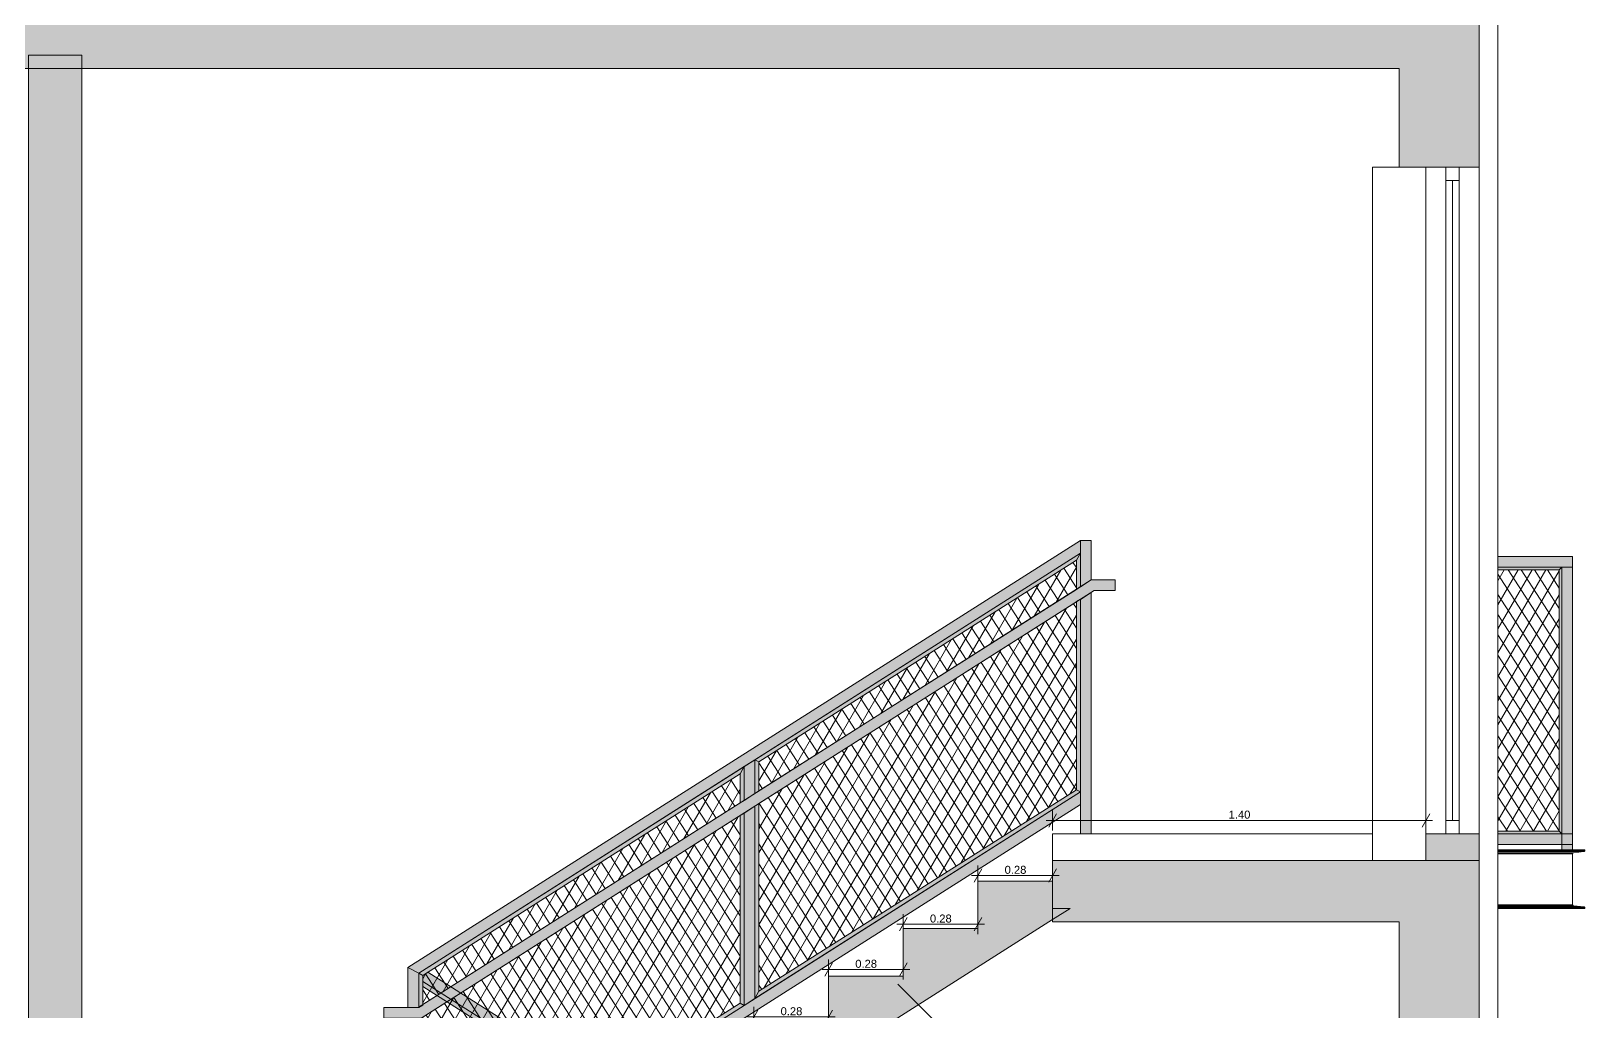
# Model space of a CAD drawing. Header units: millimetres. Extents: x 476244520 to 476657119, y 4620824743 to 4621446928.
# Drawn here: x 476570378 to 476576204, y 4621132701 to 4621136380 of the extents above; entities that cross this region are included whole.
import ezdxf

# ---------------------------------------------------------------- set-up
doc = ezdxf.new("R2010")
doc.units = ezdxf.units.MM
doc.header["$MEASUREMENT"] = 0
for name, color, linetype, lineweight in [('2D Drafting - General_Pen_No__250_Pen_No__7', 7, 'Continuous', 0), ('2D Drafting - General_Pen_No__250_Pen_No__7_Pen_No__250', 7, 'Continuous', 0), ('2D Drafting - General_Pen_No__250_Pen_No__7_Pen_No__7', 7, 'Continuous', 0), ('gegmebi_Pen_No__7_Pen_No__250', 7, 'Continuous', 0), ('gegmebi_Pen_No__7_Pen_No__7', 7, 'Continuous', 0), ('gegmebi_Pen_No__7_Pen_No__7_Pen_No__5', 5, 'Continuous', 0), ('kar-panjara_Pen_No__7_Pen_No__250', 7, 'Continuous', 0), ('New_2D Drafting - General_Pen_No__1', 1, 'Continuous', 0), ('New_2D Drafting - General_Pen_No__250_Pen_No__250', 7, 'Continuous', 0), ('New_2D Drafting - General_Pen_No__30_Pen_No__9_Pen_No__9_Pen_No__255', 255, 'Continuous', 0), ('New_2D Drafting - General_Pen_No__30_Pen_No__9_Pen_No__9_Pen_No__7', 7, 'Continuous', 0), ('New_2D Drafting - General_Pen_No__4', 7, 'Continuous', 0), ('New_2D Drafting - General_Pen_No__7', 7, 'Continuous', 0), ('New_Doors_Pen_No__7_Pen_No__7_Pen_No__5', 5, 'Continuous', 0), ('New_reg_nak_Pen_No__7', 7, 'Continuous', 0), ('Structural - Bearing_Pen_No__7', 7, 'Continuous', 0), ('zoma_Pen_No__142', 142, 'Continuous', 0)]:
    doc.layers.add(name, color=color, linetype=linetype, lineweight=lineweight)
doc.layers.add('zoma', color=7, linetype='Continuous')
doc.styles.add('GENERATED_STYLE_2', font='arial.ttf')
doc.dimstyles.new('GENERATED_STYLE__15', dxfattribs={"dimtxt": 30.000001, "dimasz": 38, "dimexe": 0.18, "dimexo": 3, "dimgap": 0.09, "dimtad": 1, "dimtih": 1, "dimtoh": 1, "dimlfac": 0.001, "dimzin": 0, "dimdsep": 46, "dimtxsty": 'GENERATED_STYLE_2', "dimblk": 'ARROWHEAD_2', "dimblk1": 'ARROWHEAD_2', "dimblk2": 'ARROWHEAD_2', "dimcen": 0.09, "dimclrd": 142, "dimclre": 142, "dimclrt": 142, "dimadec": 0, "dimazin": 0, "dimtfac": 1, "dimtdec": 4, "dimtmove": 0, "dimatfit": 3, "dimfxl": 1, "dimtolj": 1, "dimtzin": 0, "dimarcsym": 0})
pattern_1 = [(60, (476844527.15, 4621385791.044), (-38.971143, 22.5), []), (122.833095, (476844527.15, 4621385791.044), (36.8060797, 18.75), [])]

# ---------------------------------------------------------------- blocks, each defined once
blk = doc.blocks.new('*D682', base_point=(476844527.1, 4621385791))
at = {"layer": 'zoma_Pen_No__142', "color": 142, "linetype": 'Continuous', "lineweight": 0, "transparency": 16777216}
for p, q in [((476573064.1, 4621132682.6), (476573088.5, 4621132682.6)), ((476573103, 4621132707.6), (476573074.1, 4621132657.6)), ((476573088.5, 4621132645.1), (476573088.5, 4621132720.1)), ((476573088.5, 4621132682.6), (476573368.5, 4621132682.6)), ((476573354.1, 4621132657.6), (476573383, 4621132707.6)), ((476573368.5, 4621132645.1), (476573368.5, 4621132720.1)), ((476573368.5, 4621132682.6), (476573393, 4621132682.6))]:
    blk.add_line(p, q, dxfattribs=at)
at = {"layer": 'zoma_Pen_No__142', "color": 142, "lineweight": 0, "transparency": 16777216, "insert": (476573188.6, 4621132688.6), "char_height": 30, "attachment_point": 7, "style": 'GENERATED_STYLE_2'}
blk.add_mtext('\\A1;{\\pql;\\fArial CYR|b0|i0|c204|p34;0.28}', dxfattribs=at)
blk = doc.blocks.new('ARROWHEAD_2')
at = {"color": 0, "linetype": 'Continuous', "lineweight": 0}
for p, q in [((0, 0), (-1, 0)), ((-0.38, -0.66), (0.38, 0.66))]:
    blk.add_line(p, q, dxfattribs=at)
blk = doc.blocks.new('*D683', base_point=(476844527.1, 4621385791))
at = {"layer": 'zoma_Pen_No__142', "color": 142, "linetype": 'Continuous', "lineweight": 0, "transparency": 16777216}
for p, q in [((476573344.1, 4621132860.6), (476573368.5, 4621132860.6)), ((476573383, 4621132885.6), (476573354.1, 4621132835.6)), ((476573368.5, 4621132823.1), (476573368.5, 4621132898.1)), ((476573368.5, 4621132860.6), (476573648.5, 4621132860.6)), ((476573634.1, 4621132835.6), (476573663, 4621132885.6)), ((476573648.5, 4621132823.1), (476573648.5, 4621132898.1)), ((476573648.5, 4621132860.6), (476573673, 4621132860.6))]:
    blk.add_line(p, q, dxfattribs=at)
at = {"layer": 'zoma_Pen_No__142', "color": 142, "lineweight": 0, "transparency": 16777216, "insert": (476573468.6, 4621132866.6), "char_height": 30, "attachment_point": 7, "style": 'GENERATED_STYLE_2'}
blk.add_mtext('\\A1;{\\pql;\\fArial CYR|b0|i0|c204|p34;0.28}', dxfattribs=at)
blk = doc.blocks.new('*D684', base_point=(476844527.1, 4621385791))
at = {"layer": 'zoma_Pen_No__142', "color": 142, "linetype": 'Continuous', "lineweight": 0, "transparency": 16777216}
for p, q in [((476573624.1, 4621133030.3), (476573648.5, 4621133030.3)), ((476573663, 4621133055.3), (476573634.1, 4621133005.3)), ((476573648.5, 4621132992.8), (476573648.5, 4621133067.8)), ((476573648.5, 4621133030.3), (476573928.5, 4621133030.3)), ((476573914.1, 4621133005.3), (476573943, 4621133055.3)), ((476573928.5, 4621132992.8), (476573928.5, 4621133067.8)), ((476573928.5, 4621133030.3), (476573953, 4621133030.3))]:
    blk.add_line(p, q, dxfattribs=at)
at = {"layer": 'zoma_Pen_No__142', "color": 142, "lineweight": 0, "transparency": 16777216, "insert": (476573748.6, 4621133036.3), "char_height": 30, "attachment_point": 7, "style": 'GENERATED_STYLE_2'}
blk.add_mtext('\\A1;{\\pql;\\fArial CYR|b0|i0|c204|p34;0.28}', dxfattribs=at)
blk = doc.blocks.new('*D685', base_point=(476844527.1, 4621385791))
at = {"layer": 'zoma_Pen_No__142', "color": 142, "linetype": 'Continuous', "lineweight": 0, "transparency": 16777216}
for p, q in [((476573904.1, 4621133213), (476573928.5, 4621133213)), ((476573943, 4621133238), (476573914.1, 4621133188)), ((476573928.5, 4621133175.5), (476573928.5, 4621133250.5)), ((476573928.5, 4621133213), (476574208.5, 4621133213)), ((476574194.1, 4621133188), (476574223, 4621133238)), ((476574208.5, 4621133175.5), (476574208.5, 4621133250.5)), ((476574208.5, 4621133213), (476574233, 4621133213))]:
    blk.add_line(p, q, dxfattribs=at)
at = {"layer": 'zoma_Pen_No__142', "color": 142, "lineweight": 0, "transparency": 16777216, "insert": (476574028.6, 4621133219), "char_height": 30, "attachment_point": 7, "style": 'GENERATED_STYLE_2'}
blk.add_mtext('\\A1;{\\pql;\\fArial CYR|b0|i0|c204|p34;0.28}', dxfattribs=at)
blk = doc.blocks.new('*D689', base_point=(476844527.1, 4621385791))
at = {"layer": 'zoma_Pen_No__142', "color": 142, "linetype": 'Continuous', "lineweight": 0, "transparency": 16777216}
for p, q in [((476574222.7, 4621133444.9), (476574193.9, 4621133394.9)), ((476574208.3, 4621133382.4), (476574208.3, 4621133457.4)), ((476575594, 4621133394.9), (476575622.9, 4621133444.9)), ((476575608.5, 4621133382.4), (476575608.5, 4621133457.4)), ((476574183.8, 4621133419.9), (476574208.3, 4621133419.9)), ((476574208.3, 4621133419.9), (476575608.5, 4621133419.9)), ((476575608.5, 4621133419.9), (476575632.9, 4621133419.9))]:
    blk.add_line(p, q, dxfattribs=at)
at = {"layer": 'zoma_Pen_No__142', "color": 142, "lineweight": 0, "transparency": 16777216, "insert": (476574868.5, 4621133425.9), "char_height": 30, "attachment_point": 7, "style": 'GENERATED_STYLE_2'}
blk.add_mtext('\\A1;{\\pql;\\fArial CYR|b0|i0|c204|p34;1.40}', dxfattribs=at)

msp = doc.modelspace()

# ---------------------------------------------------------------- hatches: boundary and pattern name
at = {"layer": '2D Drafting - General_Pen_No__250_Pen_No__7', "linetype": 'Continuous', "lineweight": 0}
for points in [[(476556908.7, 4621136509.106), (476558108.32, 4621136509.106), (476558108.321, 4621136969.485), (476558308.324, 4621136969.485), (476558308.324, 4621136469.917), (476575608.483, 4621136469.917), (476575608.483, 4621136969.485), (476575808.483, 4621136969.485), (476575808.483, 4621136469.917), (476575808.483, 4621136289.909), (476575808.32, 4621136289.909), (476575808.32, 4621135869.917), (476575508.32, 4621135869.917), (476575508.32, 4621136239.823), (476568858.737, 4621136239.823), (476568558.32, 4621136239.823), (476558408.32, 4621136239.823), (476558408.32, 4621135869.916), (476558108.321, 4621135869.916), (476558108.321, 4621136289.909), (476556908.7, 4621136289.909)], [(476574208.32, 4621133039.823), (476574208.32, 4621133269.917), (476575608.483, 4621133269.917), (476575608.483, 4621133369.947), (476575808.483, 4621133369.947), (476575808.483, 4621133269.917), (476575808.249, 4621133269.917), (476575808.249, 4621133089.909), (476575808.249, 4621132669.917), (476575508.249, 4621132669.917), (476575508.249, 4621133039.823)]]:
    msp.add_hatch(color=7, dxfattribs=at).paths.add_polyline_path(points)
at = {"layer": '2D Drafting - General_Pen_No__250_Pen_No__7_Pen_No__7', "linetype": 'Continuous', "lineweight": 0}
msp.add_hatch(color=7, dxfattribs=at).paths.add_polyline_path([(476570368.288, 4621136289.909), (476570368.288, 4621121119.777), (476570568.288, 4621121119.777), (476570568.288, 4621136289.909)])
at = {"layer": 'New_2D Drafting - General_Pen_No__1', "linetype": 'Continuous', "lineweight": 0}
for points in [[(476574312.527, 4621134469.915), (476571791.41, 4621132867.918), (476571831.893, 4621132846.25), (476574312.527, 4621134422.522)], [(476574353.013, 4621134321.488), (476574353.013, 4621134469.916), (476574312.527, 4621134469.915), (476574312.527, 4621134320.326), (476574312.527, 4621134295.762)], [(476574312.531, 4621134422.525), (476573092.365, 4621133647.272), (476573107.433, 4621133639.072), (476574297.546, 4621134395.378)], [(476574297.546, 4621134395.378), (476574297.549, 4621134286.245), (476574312.53, 4621134295.762), (476574312.531, 4621134422.525)], [(476571701.41, 4621132717.918), (476571701.41, 4621132677.471), (476571840.349, 4621132677.471), (476574364.856, 4621134281.621), (476574443.013, 4621134281.621), (476574443.013, 4621134321.488), (476574353.013, 4621134321.488), (476571829.419, 4621132717.918)], [(476574312.527, 4621133369.947), (476574353.013, 4621133369.95), (476574353.013, 4621134274.217), (476574312.527, 4621134248.37), (476574312.527, 4621133574.557), (476574312.527, 4621133481.858)], [(476574312.53, 4621134249.812), (476574297.53, 4621134241.241), (476574297.545, 4621133534.909), (476574312.526, 4621133526.657)], [(476573051.918, 4621133621.565), (476571831.893, 4621132846.251), (476571846.842, 4621132837.991), (476573036.951, 4621133594.294)], [(476573051.951, 4621133621.513), (476573036.951, 4621133594.294), (476573036.954, 4621133485.223), (476573051.953, 4621133494.755)], [(476573092.435, 4621133520.478), (476573092.433, 4621133647.237), (476573051.951, 4621133621.513), (476573051.953, 4621133494.755)], [(476573107.433, 4621133639.072), (476573092.433, 4621133647.237), (476573092.435, 4621133520.478), (476573107.435, 4621133530.009)], [(476574312.526, 4621133526.657), (476571831.893, 4621131950.385), (476571831.893, 4621131902.992), (476574312.526, 4621133479.264)], [(476573107.45, 4621132778.68), (476574297.545, 4621133534.909), (476574312.526, 4621133526.657), (476573092.451, 4621132751.382)], [(476573051.954, 4621133447.363), (476573036.954, 4621133437.831), (476573036.969, 4621132733.894), (476573051.969, 4621132725.659)], [(476573092.436, 4621133473.086), (476573051.954, 4621133447.363), (476573051.969, 4621132725.659), (476573092.451, 4621132751.382)], [(476573107.436, 4621133482.618), (476573092.436, 4621133473.086), (476573092.451, 4621132751.382), (476573107.45, 4621132778.68)], [(476571791.41, 4621132867.918), (476571791.41, 4621132717.918), (476571831.245, 4621132717.918), (476571831.895, 4621132718.29), (476571831.893, 4621132846.25)], [(476571846.842, 4621132837.991), (476571831.893, 4621132846.25), (476571831.896, 4621132718.29), (476571846.845, 4621132726.832)], [(476571846.843, 4621132814.994), (476574295.457, 4621131259.068), (476574312.527, 4621131269.915), (476574353, 4621131269.896), (476571866.038, 4621132850.189), (476571846.842, 4621132837.991)], [(476573052.014, 4621132049.269), (476573036.946, 4621132041.069), (476571846.843, 4621132797.368), (476571846.843, 4621132814.994)], [(476573036.969, 4621132733.894), (476571846.853, 4621131977.662), (476571831.893, 4621131950.385), (476573051.969, 4621132725.659)]]:
    msp.add_hatch(color=1, dxfattribs=at).paths.add_polyline_path(points)
h = msp.add_hatch(dxfattribs=at)
h.set_pattern_fill('BATT_INSULATION', color=1, style=0, pattern_type=2)
h.set_pattern_definition(pattern_1)
h.paths.add_polyline_path([(476574297.549, 4621134286.245), (476574297.546, 4621134395.378), (476573107.433, 4621133639.072), (476573107.435, 4621133530.009)])
h = msp.add_hatch(dxfattribs=at)
h.set_pattern_fill('BATT_INSULATION', color=1, style=0, pattern_type=2)
h.set_pattern_definition(pattern_1)
h.paths.add_polyline_path([(476573107.45, 4621132778.68), (476574297.545, 4621133534.909), (476574297.53, 4621134238.841), (476573107.436, 4621133482.618)])
h = msp.add_hatch(dxfattribs=at)
h.set_pattern_fill('BATT_INSULATION', color=1, style=0, pattern_type=2)
h.set_pattern_definition(pattern_1)
h.paths.add_polyline_path([(476573036.954, 4621133485.223), (476573036.951, 4621133594.294), (476571846.842, 4621132837.991), (476571846.844, 4621132728.991)])
h = msp.add_hatch(dxfattribs=at)
h.set_pattern_fill('BATT_INSULATION', color=1, style=0, pattern_type=2)
h.set_pattern_definition(pattern_1)
h.paths.add_polyline_path([(476573036.969, 4621132733.894), (476573036.954, 4621133437.831), (476571846.845, 4621132681.599), (476571846.853, 4621131977.662)])
at = {"layer": 'New_2D Drafting - General_Pen_No__250_Pen_No__250', "linetype": 'Continuous', "lineweight": 0}
msp.add_hatch(color=7, dxfattribs=at).paths.add_polyline_path([(476572248.249, 4621131945.918), (476571968.32, 4621131945.918), (476571968.535, 4621131624.291), (476573368.324, 4621132513.837), (476573613.93, 4621132669.917), (476574208.32, 4621133047.643), (476574274.83, 4621133089.909), (476574208.32, 4621133089.909), (476574208.249, 4621133089.909), (476574208.249, 4621133191.917), (476573928.249, 4621133191.917), (476573928.249, 4621133013.917), (476573648.249, 4621133013.917), (476573648.249, 4621132835.917), (476573585.466, 4621132835.917, -0.08199413), (476573561.033, 4621132835.917), (476573368.324, 4621132835.917), (476573368.324, 4621132669.917), (476573368.255, 4621132669.917), (476573368.249, 4621132657.917), (476573088.249, 4621132657.917), (476573088.249, 4621132479.918), (476572808.249, 4621132479.918), (476572808.249, 4621132301.918), (476572528.249, 4621132301.918), (476572528.249, 4621132123.918), (476572248.249, 4621132123.918)])
at = {"layer": 'New_2D Drafting - General_Pen_No__30_Pen_No__9_Pen_No__9_Pen_No__255', "linetype": 'Continuous', "lineweight": 0}
for points in [[(476576158.086, 4621134409.109), (476575878.42, 4621134409.109), (476575878.42, 4621134369.109), (476576158.086, 4621134369.109)], [(476576108.08, 4621134359.109), (476575878.42, 4621134359.109), (476575878.42, 4621134369.109), (476576118.08, 4621134369.109)], [(476576108.08, 4621133379.107), (476576118.08, 4621133369.107), (476576118.08, 4621134369.109), (476576108.08, 4621134359.109)], [(476576158.086, 4621133309.107), (476576118.08, 4621133309.107), (476576118.08, 4621134369.109), (476576158.086, 4621134369.109)], [(476576118.449, 4621133369.107), (476575878.42, 4621133369.107), (476575878.42, 4621133379.107), (476576108.449, 4621133379.107)], [(476576158.086, 4621133369.107), (476575878.42, 4621133369.107), (476575878.42, 4621133329.107), (476576158.086, 4621133329.107)]]:
    msp.add_hatch(color=255, dxfattribs=at).paths.add_polyline_path(points)
at = {"layer": 'New_2D Drafting - General_Pen_No__7', "linetype": 'Continuous', "lineweight": 0}
h = msp.add_hatch(dxfattribs=at)
h.set_pattern_fill('BATT_INSULATION', style=0, pattern_type=2)
h.set_pattern_definition(pattern_1)
h.paths.add_polyline_path([(476575878.42, 4621133379.107), (476576108.08, 4621133379.107), (476576108.08, 4621134359.109), (476575878.42, 4621134359.109)])

# ---------------------------------------------------------------- linework, layer by layer
at = {"layer": '2D Drafting - General_Pen_No__250_Pen_No__7', "color": 7, "linetype": 'Continuous', "lineweight": 0, "flags": 128}
for points in [[(476556908.7, 4621136509.106), (476558108.32, 4621136509.106), (476558108.321, 4621136969.485), (476558308.324, 4621136969.485), (476558308.324, 4621136469.917), (476575608.483, 4621136469.917), (476575608.483, 4621136969.485), (476575808.483, 4621136969.485), (476575808.483, 4621136469.917), (476575808.483, 4621136289.909), (476575808.32, 4621136289.909), (476575808.32, 4621135869.917), (476575508.32, 4621135869.917), (476575508.32, 4621136239.823), (476568858.737, 4621136239.823), (476568558.32, 4621136239.823), (476558408.32, 4621136239.823), (476558408.32, 4621135869.916), (476558108.321, 4621135869.916), (476558108.321, 4621136289.909), (476556908.7, 4621136289.909)], [(476574208.32, 4621133039.823), (476574208.32, 4621133269.917), (476575608.483, 4621133269.917), (476575608.483, 4621133369.947), (476575808.483, 4621133369.947), (476575808.483, 4621133269.917), (476575808.249, 4621133269.917), (476575808.249, 4621133089.909), (476575808.249, 4621132669.917), (476575508.249, 4621132669.917), (476575508.249, 4621133039.823)]]:
    msp.add_lwpolyline(points, close=True, dxfattribs=at)
at = {"layer": '2D Drafting - General_Pen_No__250_Pen_No__7_Pen_No__250', "color": 7, "linetype": 'Continuous', "lineweight": 0, "flags": 128}
msp.add_lwpolyline([(476570368.288, 4621136289.909), (476570368.288, 4621121119.777), (476570568.288, 4621121119.777), (476570568.288, 4621136289.909)], close=True, dxfattribs=at)
at = {"layer": 'gegmebi_Pen_No__7_Pen_No__250', "color": 7, "linetype": 'Continuous', "lineweight": 0, "flags": 128}
for points in [[(476575683.483, 4621135869.946), (476575733.483, 4621135869.946), (476575733.483, 4621133369.947), (476575683.483, 4621133369.947)], [(476575683.483, 4621135819.946), (476575733.483, 4621135819.946), (476575733.483, 4621135869.946), (476575683.483, 4621135869.946)], [(476575683.483, 4621133369.947), (476575733.483, 4621133369.947), (476575733.483, 4621133419.784), (476575683.483, 4621133419.784)], [(476574208.267, 4621133269.917), (476575408.32, 4621133269.917), (476575408.32, 4621133369.917), (476574208.267, 4621133369.917)]]:
    msp.add_lwpolyline(points, close=True, dxfattribs=at)
at = {"layer": 'gegmebi_Pen_No__7_Pen_No__7', "color": 7, "linetype": 'Continuous', "lineweight": 0}
msp.add_line((476575708.483, 4621135819.946), (476575708.483, 4621133419.784), dxfattribs=at)
at = {"layer": 'gegmebi_Pen_No__7_Pen_No__7_Pen_No__5', "color": 5, "linetype": 'Continuous', "lineweight": 0, "flags": 128}
msp.add_lwpolyline([(476573628.204, 4621132806.074), (476574461.052, 4621131973.226), (476573368.524, 4621130880.697)], dxfattribs=at)
at = {"layer": 'kar-panjara_Pen_No__7_Pen_No__250', "color": 7, "linetype": 'Continuous', "lineweight": 0, "flags": 128}
for points in [[(476575408.32, 4621135869.915), (476575408.32, 4621133269.917), (476575808.32, 4621133269.917), (476575808.32, 4621135869.915)], [(476575808.483, 4621135869.946), (476575608.483, 4621135869.946), (476575608.483, 4621133369.947), (476575808.483, 4621133369.947)]]:
    msp.add_lwpolyline(points, close=True, dxfattribs=at)
at = {"layer": 'New_2D Drafting - General_Pen_No__250_Pen_No__250', "color": 7, "linetype": 'Continuous', "lineweight": 0, "flags": 128}
msp.add_lwpolyline([(476573613.93, 4621132669.917), (476574208.32, 4621133047.643), (476574274.83, 4621133089.909), (476574208.32, 4621133089.909), (476574208.249, 4621133089.909), (476574208.249, 4621133191.917), (476573928.249, 4621133191.917), (476573928.249, 4621133013.917), (476573648.249, 4621133013.917), (476573648.249, 4621132835.917), (476573585.466, 4621132835.917, -0.08199413), (476573561.033, 4621132835.917), (476573368.324, 4621132835.917), (476573368.324, 4621132669.917)], format="xyb", dxfattribs=at)
at = {"layer": 'New_2D Drafting - General_Pen_No__30_Pen_No__9_Pen_No__9_Pen_No__7', "color": 7, "linetype": 'Continuous', "lineweight": 0, "flags": 128}
for points in [[(476576158.086, 4621134409.109), (476575878.42, 4621134409.109), (476575878.42, 4621134369.109), (476576158.086, 4621134369.109)], [(476576108.08, 4621134359.109), (476575878.42, 4621134359.109), (476575878.42, 4621134369.109), (476576118.08, 4621134369.109)], [(476576108.08, 4621133379.107), (476576118.08, 4621133369.107), (476576118.08, 4621134369.109), (476576108.08, 4621134359.109)], [(476576158.086, 4621133309.107), (476576118.08, 4621133309.107), (476576118.08, 4621134369.109), (476576158.086, 4621134369.109)], [(476576118.449, 4621133369.107), (476575878.42, 4621133369.107), (476575878.42, 4621133379.107), (476576108.449, 4621133379.107)], [(476576158.086, 4621133369.107), (476575878.42, 4621133369.107), (476575878.42, 4621133329.107), (476576158.086, 4621133329.107)]]:
    msp.add_lwpolyline(points, close=True, dxfattribs=at)
at = {"layer": 'New_2D Drafting - General_Pen_No__4', "color": 7, "linetype": 'Continuous', "lineweight": 0, "flags": 128}
for points in [[(476574312.527, 4621134469.915), (476571791.41, 4621132867.918), (476571831.893, 4621132846.25), (476574312.527, 4621134422.522)], [(476574353.013, 4621134321.488), (476574353.013, 4621134469.916), (476574312.527, 4621134469.915), (476574312.527, 4621134320.326), (476574312.527, 4621134295.762)], [(476574312.531, 4621134422.525), (476573092.365, 4621133647.272), (476573107.433, 4621133639.072), (476574297.546, 4621134395.378)], [(476574297.549, 4621134286.245), (476574297.546, 4621134395.378), (476573107.433, 4621133639.072), (476573107.435, 4621133530.009)], [(476574297.546, 4621134395.378), (476574297.549, 4621134286.245), (476574312.53, 4621134295.762), (476574312.531, 4621134422.525)], [(476571701.41, 4621132717.918), (476571701.41, 4621132677.471), (476571840.349, 4621132677.471), (476574364.856, 4621134281.621), (476574443.013, 4621134281.621), (476574443.013, 4621134321.488), (476574353.013, 4621134321.488), (476571829.419, 4621132717.918)], [(476575878.42, 4621133379.107), (476576108.08, 4621133379.107), (476576108.08, 4621134359.109), (476575878.42, 4621134359.109)], [(476574312.527, 4621133369.947), (476574353.013, 4621133369.95), (476574353.013, 4621134274.217), (476574312.527, 4621134248.37), (476574312.527, 4621133574.557), (476574312.527, 4621133481.858)], [(476573107.45, 4621132778.68), (476574297.545, 4621133534.909), (476574297.53, 4621134238.841), (476573107.436, 4621133482.618)], [(476574312.53, 4621134249.812), (476574297.53, 4621134241.241), (476574297.545, 4621133534.909), (476574312.526, 4621133526.657)], [(476573051.918, 4621133621.565), (476571831.893, 4621132846.251), (476571846.842, 4621132837.991), (476573036.951, 4621133594.294)], [(476573051.951, 4621133621.513), (476573036.951, 4621133594.294), (476573036.954, 4621133485.223), (476573051.953, 4621133494.755)], [(476573092.435, 4621133520.478), (476573092.433, 4621133647.237), (476573051.951, 4621133621.513), (476573051.953, 4621133494.755)], [(476573107.433, 4621133639.072), (476573092.433, 4621133647.237), (476573092.435, 4621133520.478), (476573107.435, 4621133530.009)], [(476573036.954, 4621133485.223), (476573036.951, 4621133594.294), (476571846.842, 4621132837.991), (476571846.844, 4621132728.991)], [(476574312.526, 4621133526.657), (476571831.893, 4621131950.385), (476571831.893, 4621131902.992), (476574312.526, 4621133479.264)], [(476573107.45, 4621132778.68), (476574297.545, 4621133534.909), (476574312.526, 4621133526.657), (476573092.451, 4621132751.382)], [(476573036.969, 4621132733.894), (476573036.954, 4621133437.831), (476571846.845, 4621132681.599), (476571846.853, 4621131977.662)], [(476573051.954, 4621133447.363), (476573036.954, 4621133437.831), (476573036.969, 4621132733.894), (476573051.969, 4621132725.659)], [(476573092.436, 4621133473.086), (476573051.954, 4621133447.363), (476573051.969, 4621132725.659), (476573092.451, 4621132751.382)], [(476573107.436, 4621133482.618), (476573092.436, 4621133473.086), (476573092.451, 4621132751.382), (476573107.45, 4621132778.68)], [(476571791.41, 4621132867.918), (476571791.41, 4621132717.918), (476571831.245, 4621132717.918), (476571831.895, 4621132718.29), (476571831.893, 4621132846.25)], [(476571846.842, 4621132837.991), (476571831.893, 4621132846.25), (476571831.896, 4621132718.29), (476571846.845, 4621132726.832)], [(476571846.843, 4621132814.994), (476574295.457, 4621131259.068), (476574312.527, 4621131269.915), (476574353, 4621131269.896), (476571866.038, 4621132850.189), (476571846.842, 4621132837.991)], [(476573052.014, 4621132049.269), (476573036.946, 4621132041.069), (476571846.843, 4621132797.368), (476571846.843, 4621132814.994)], [(476573036.969, 4621132733.894), (476571846.853, 4621131977.662), (476571831.893, 4621131950.385), (476573051.969, 4621132725.659)]]:
    msp.add_lwpolyline(points, close=True, dxfattribs=at)
at = {"layer": 'New_Doors_Pen_No__7_Pen_No__7_Pen_No__5', "color": 5, "linetype": 'Continuous', "lineweight": 0, "flags": 128}
msp.add_lwpolyline([(476571968.32, 4621131767.918), (476571968.32, 4621131945.918), (476572248.249, 4621131945.918), (476572248.249, 4621132123.918), (476572528.249, 4621132123.918), (476572528.249, 4621132301.918), (476572808.249, 4621132301.918), (476572808.249, 4621132479.918), (476573088.249, 4621132479.918), (476573088.249, 4621132657.917), (476573368.249, 4621132657.917), (476573368.324, 4621132835.917), (476573648.249, 4621132835.917), (476573648.249, 4621133013.917), (476573928.249, 4621133013.917), (476573928.249, 4621133191.917), (476574208.249, 4621133191.917), (476574208.285, 4621133349.947)], dxfattribs=at)
at = {"layer": 'New_reg_nak_Pen_No__7', "color": 7, "linetype": 'Continuous', "lineweight": 0, "flags": 128}
msp.add_lwpolyline([(476575808.131, 4621136969.485), (476575878.483, 4621136969.483), (476575878.158, 4621123770.648), (476575808.231, 4621123770.65)], dxfattribs=at)
at = {"layer": 'Structural - Bearing_Pen_No__7', "color": 7, "linetype": 'Continuous', "lineweight": 0}
for p, q in [((476575878.392, 4621133294.72), (476576158.086, 4621133294.72)), ((476575878.393, 4621133309.115), (476576204.412, 4621133309.115)), ((476575878.393, 4621133306.62), (476576204.412, 4621133306.62)), ((476575878.393, 4621133302.665), (476576199.95, 4621133302.665)), ((476575878.393, 4621133298.675), (476576162.549, 4621133298.675)), ((476576158.086, 4621133294.72), (476576158.486, 4621133296.251)), ((476576158.086, 4621133103.51), (476576158.086, 4621133294.72)), ((476576158.486, 4621133296.251), (476576159.624, 4621133297.548)), ((476576159.624, 4621133297.548), (476576161.327, 4621133298.415)), ((476576161.327, 4621133298.415), (476576162.549, 4621133298.675)), ((476576162.549, 4621133298.675), (476576199.95, 4621133302.665)), ((476576199.95, 4621133302.665), (476576201.172, 4621133302.924)), ((476576201.172, 4621133302.924), (476576202.875, 4621133303.792)), ((476576202.875, 4621133303.792), (476576204.013, 4621133305.089)), ((476576204.013, 4621133305.089), (476576204.412, 4621133306.62)), ((476576204.412, 4621133306.62), (476576204.412, 4621133309.115)), ((476575878.387, 4621133091.61), (476576204.412, 4621133091.61)), ((476575878.387, 4621133089.115), (476576204.412, 4621133089.115)), ((476575878.388, 4621133103.51), (476576158.086, 4621133103.51)), ((476575878.388, 4621133099.555), (476576162.549, 4621133099.555)), ((476575878.388, 4621133095.565), (476576199.95, 4621133095.565)), ((476576158.486, 4621133101.979), (476576158.086, 4621133103.51)), ((476576159.624, 4621133100.682), (476576158.486, 4621133101.979)), ((476576161.327, 4621133099.814), (476576159.624, 4621133100.682)), ((476576162.549, 4621133099.555), (476576161.327, 4621133099.814)), ((476576199.95, 4621133095.565), (476576162.549, 4621133099.555)), ((476576201.172, 4621133095.305), (476576199.95, 4621133095.565)), ((476576202.875, 4621133094.438), (476576201.172, 4621133095.305)), ((476576204.013, 4621133093.141), (476576202.875, 4621133094.438)), ((476576204.412, 4621133091.61), (476576204.013, 4621133093.141)), ((476576204.412, 4621133089.115), (476576204.412, 4621133091.61))]:
    msp.add_line(p, q, dxfattribs=at)

# ---------------------------------------------------------------- dimensions: what is measured, and where the dimension line sits
at = {"layer": 'zoma', "color": 142, "linetype": 'Continuous', "lineweight": 0}
for base, p1, p2, picture, middle in [((476575608.483, 4621133419.852), (476574208.289, 4621126969.917), (476575608.483, 4621133419.852), '*D689', (476574907.442, 4621133440.852)), ((476574208.524, 4621133212.994), (476573928.524, 4621133189.545), (476574208.524, 4621133189.545), '*D685', (476574067.58, 4621133233.994)), ((476573928.524, 4621133030.315), (476573648.524, 4621133006.311), (476573928.524, 4621133006.311), '*D684', (476573787.58, 4621133051.315)), ((476573648.524, 4621132860.576), (476573368.524, 4621132834.76), (476573648.524, 4621132834.76), '*D683', (476573507.58, 4621132881.576)), ((476573368.524, 4621132682.556), (476573088.524, 4621132661.208), (476573368.524, 4621132661.208), '*D682', (476573227.58, 4621132703.556))]:
    dim = msp.add_linear_dim(base=base, p1=p1, p2=p2, dimstyle='GENERATED_STYLE__15', dxfattribs=at)
    dim.commit()
    dim.dimension.update_dxf_attribs({"geometry": picture, "text_midpoint": middle, "dimtype": 160})

doc.saveas('drawing.dxf')
